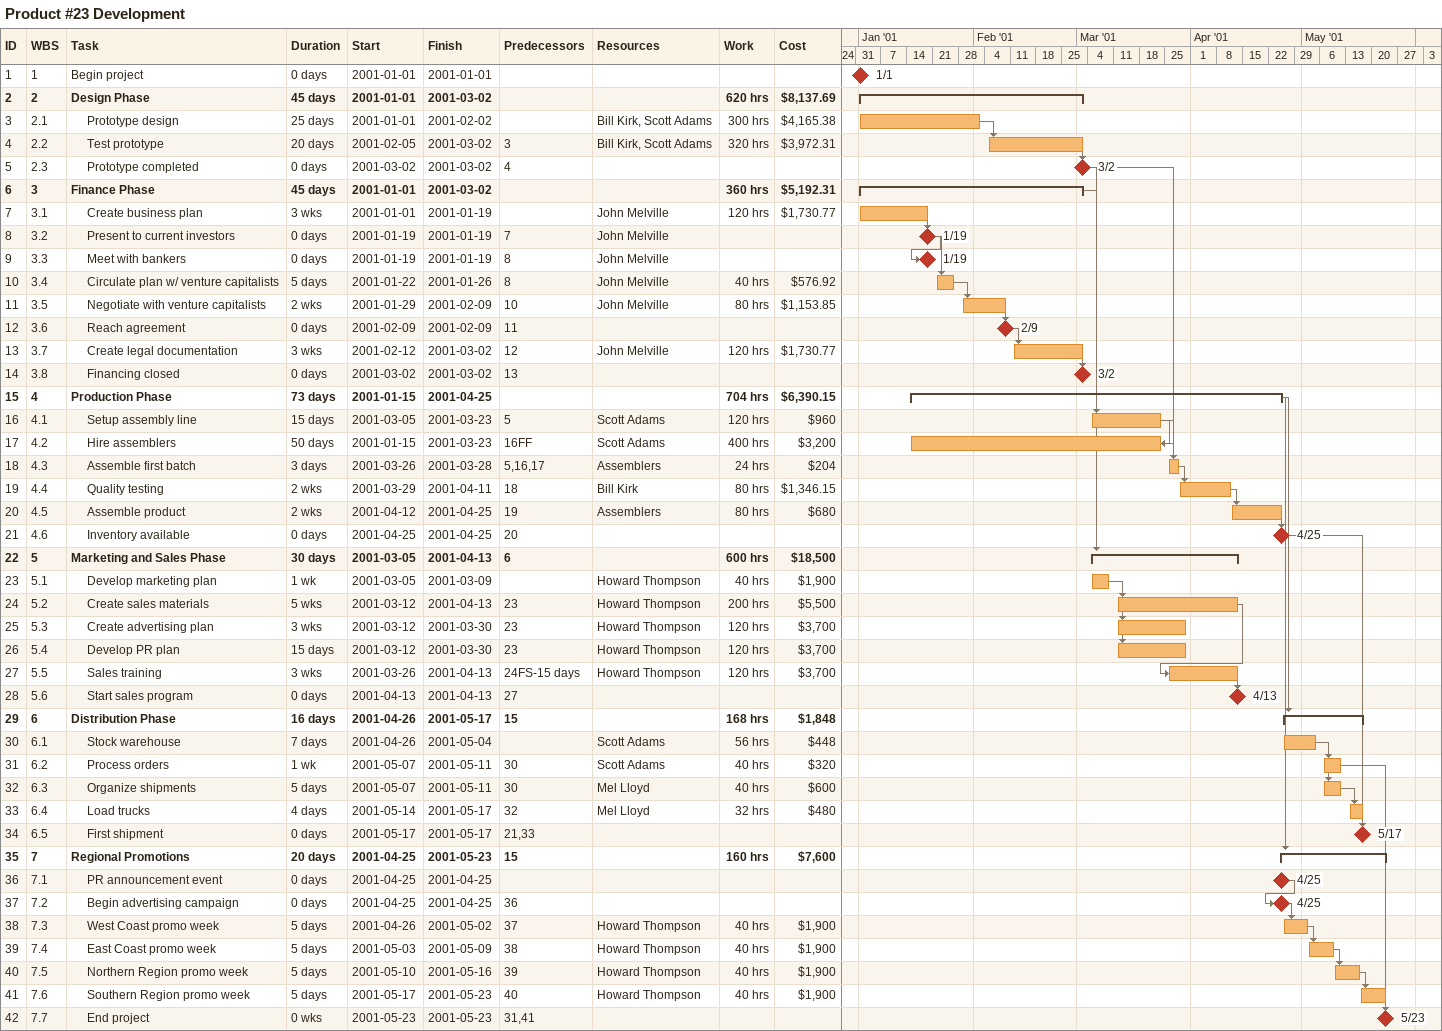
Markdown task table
Product #23 Development

| ID | WBS | Task | Duration | Start | Finish | Predecessors | Resources | Work (h) | Cost ($) |
|---|---|---|---|---|---|---|---|---|---|
| 1 | 1 | Begin project | 0d | 2001-01-01 | 2001-01-01 |  |  |  |  |
| 2 | 2 | **Design Phase** | 45d | 2001-01-01 | 2001-03-02 |  |  | 620 | 8137.69 |
| 3 | 2.1 | Prototype design | 25d | 2001-01-01 | 2001-02-02 |  | Bill Kirk, Scott Adams | 300 | 4165.38 |
| 4 | 2.2 | Test prototype | 20d | 2001-02-05 | 2001-03-02 | 3 | Bill Kirk, Scott Adams | 320 | 3972.31 |
| 5 | 2.3 | Prototype completed | 0d | 2001-03-02 | 2001-03-02 | 4 |  |  |  |
| 6 | 3 | **Finance Phase** | 45d | 2001-01-01 | 2001-03-02 |  |  | 360 | 5192.31 |
| 7 | 3.1 | Create business plan | 3w | 2001-01-01 | 2001-01-19 |  | John Melville | 120 | 1730.77 |
| 8 | 3.2 | Present to current investors | 0d | 2001-01-19 | 2001-01-19 | 7 | John Melville |  |  |
| 9 | 3.3 | Meet with bankers | 0d | 2001-01-19 | 2001-01-19 | 8 | John Melville |  |  |
| 10 | 3.4 | Circulate plan w/ venture capitalists | 5d | 2001-01-22 | 2001-01-26 | 8 | John Melville | 40 | 576.92 |
| 11 | 3.5 | Negotiate with venture capitalists | 2w | 2001-01-29 | 2001-02-09 | 10 | John Melville | 80 | 1153.85 |
| 12 | 3.6 | Reach agreement | 0d | 2001-02-09 | 2001-02-09 | 11 |  |  |  |
| 13 | 3.7 | Create legal documentation | 3w | 2001-02-12 | 2001-03-02 | 12 | John Melville | 120 | 1730.77 |
| 14 | 3.8 | Financing closed | 0d | 2001-03-02 | 2001-03-02 | 13 |  |  |  |
| 15 | 4 | **Production Phase** | 73d | 2001-01-15 | 2001-04-25 |  |  | 704 | 6390.15 |
| 16 | 4.1 | Setup assembly line | 15d | 2001-03-05 | 2001-03-23 | 5 | Scott Adams | 120 | 960 |
| 17 | 4.2 | Hire assemblers | 50d | 2001-01-15 | 2001-03-23 | 16FF | Scott Adams | 400 | 3200 |
| 18 | 4.3 | Assemble first batch | 3d | 2001-03-26 | 2001-03-28 | 5, 16, 17 | Assemblers | 24 | 204 |
| 19 | 4.4 | Quality testing | 2w | 2001-03-29 | 2001-04-11 | 18 | Bill Kirk | 80 | 1346.15 |
| 20 | 4.5 | Assemble product | 2w | 2001-04-12 | 2001-04-25 | 19 | Assemblers | 80 | 680 |
| 21 | 4.6 | Inventory available | 0d | 2001-04-25 | 2001-04-25 | 20 |  |  |  |
| 22 | 5 | **Marketing and Sales Phase** | 30d | 2001-03-05 | 2001-04-13 | 6 |  | 600 | 18500 |
| 23 | 5.1 | Develop marketing plan | 1w | 2001-03-05 | 2001-03-09 |  | Howard Thompson | 40 | 1900 |
| 24 | 5.2 | Create sales materials | 5w | 2001-03-12 | 2001-04-13 | 23 | Howard Thompson | 200 | 5500 |
| 25 | 5.3 | Create advertising plan | 3w | 2001-03-12 | 2001-03-30 | 23 | Howard Thompson | 120 | 3700 |
| 26 | 5.4 | Develop PR plan | 15d | 2001-03-12 | 2001-03-30 | 23 | Howard Thompson | 120 | 3700 |
| 27 | 5.5 | Sales training | 3w | 2001-03-26 | 2001-04-13 | 24FS-15d | Howard Thompson | 120 | 3700 |
| 28 | 5.6 | Start sales program | 0d | 2001-04-13 | 2001-04-13 | 27 |  |  |  |
| 29 | 6 | **Distribution Phase** | 16d | 2001-04-26 | 2001-05-17 | 15 |  | 168 | 1848 |
| 30 | 6.1 | Stock warehouse | 7d | 2001-04-26 | 2001-05-04 |  | Scott Adams | 56 | 448 |
| 31 | 6.2 | Process orders | 1w | 2001-05-07 | 2001-05-11 | 30 | Scott Adams | 40 | 320 |
| 32 | 6.3 | Organize shipments | 5d | 2001-05-07 | 2001-05-11 | 30 | Mel Lloyd | 40 | 600 |
| 33 | 6.4 | Load trucks | 4d | 2001-05-14 | 2001-05-17 | 32 | Mel Lloyd | 32 | 480 |
| 34 | 6.5 | First shipment | 0d | 2001-05-17 | 2001-05-17 | 21, 33 |  |  |  |
| 35 | 7 | **Regional Promotions** | 20d | 2001-04-25 | 2001-05-23 | 15 |  | 160 | 7600 |
| 36 | 7.1 | PR announcement event | 0d | 2001-04-25 | 2001-04-25 |  |  |  |  |
| 37 | 7.2 | Begin advertising campaign | 0d | 2001-04-25 | 2001-04-25 | 36 |  |  |  |
| 38 | 7.3 | West Coast promo week | 5d | 2001-04-26 | 2001-05-02 | 37 | Howard Thompson | 40 | 1900 |
| 39 | 7.4 | East Coast promo week | 5d | 2001-05-03 | 2001-05-09 | 38 | Howard Thompson | 40 | 1900 |
| 40 | 7.5 | Northern Region promo week | 5d | 2001-05-10 | 2001-05-16 | 39 | Howard Thompson | 40 | 1900 |
| 41 | 7.6 | Southern Region promo week | 5d | 2001-05-17 | 2001-05-23 | 40 | Howard Thompson | 40 | 1900 |
| 42 | 7.7 | End project | 0w | 2001-05-23 | 2001-05-23 | 31, 41 |  |  |  |
